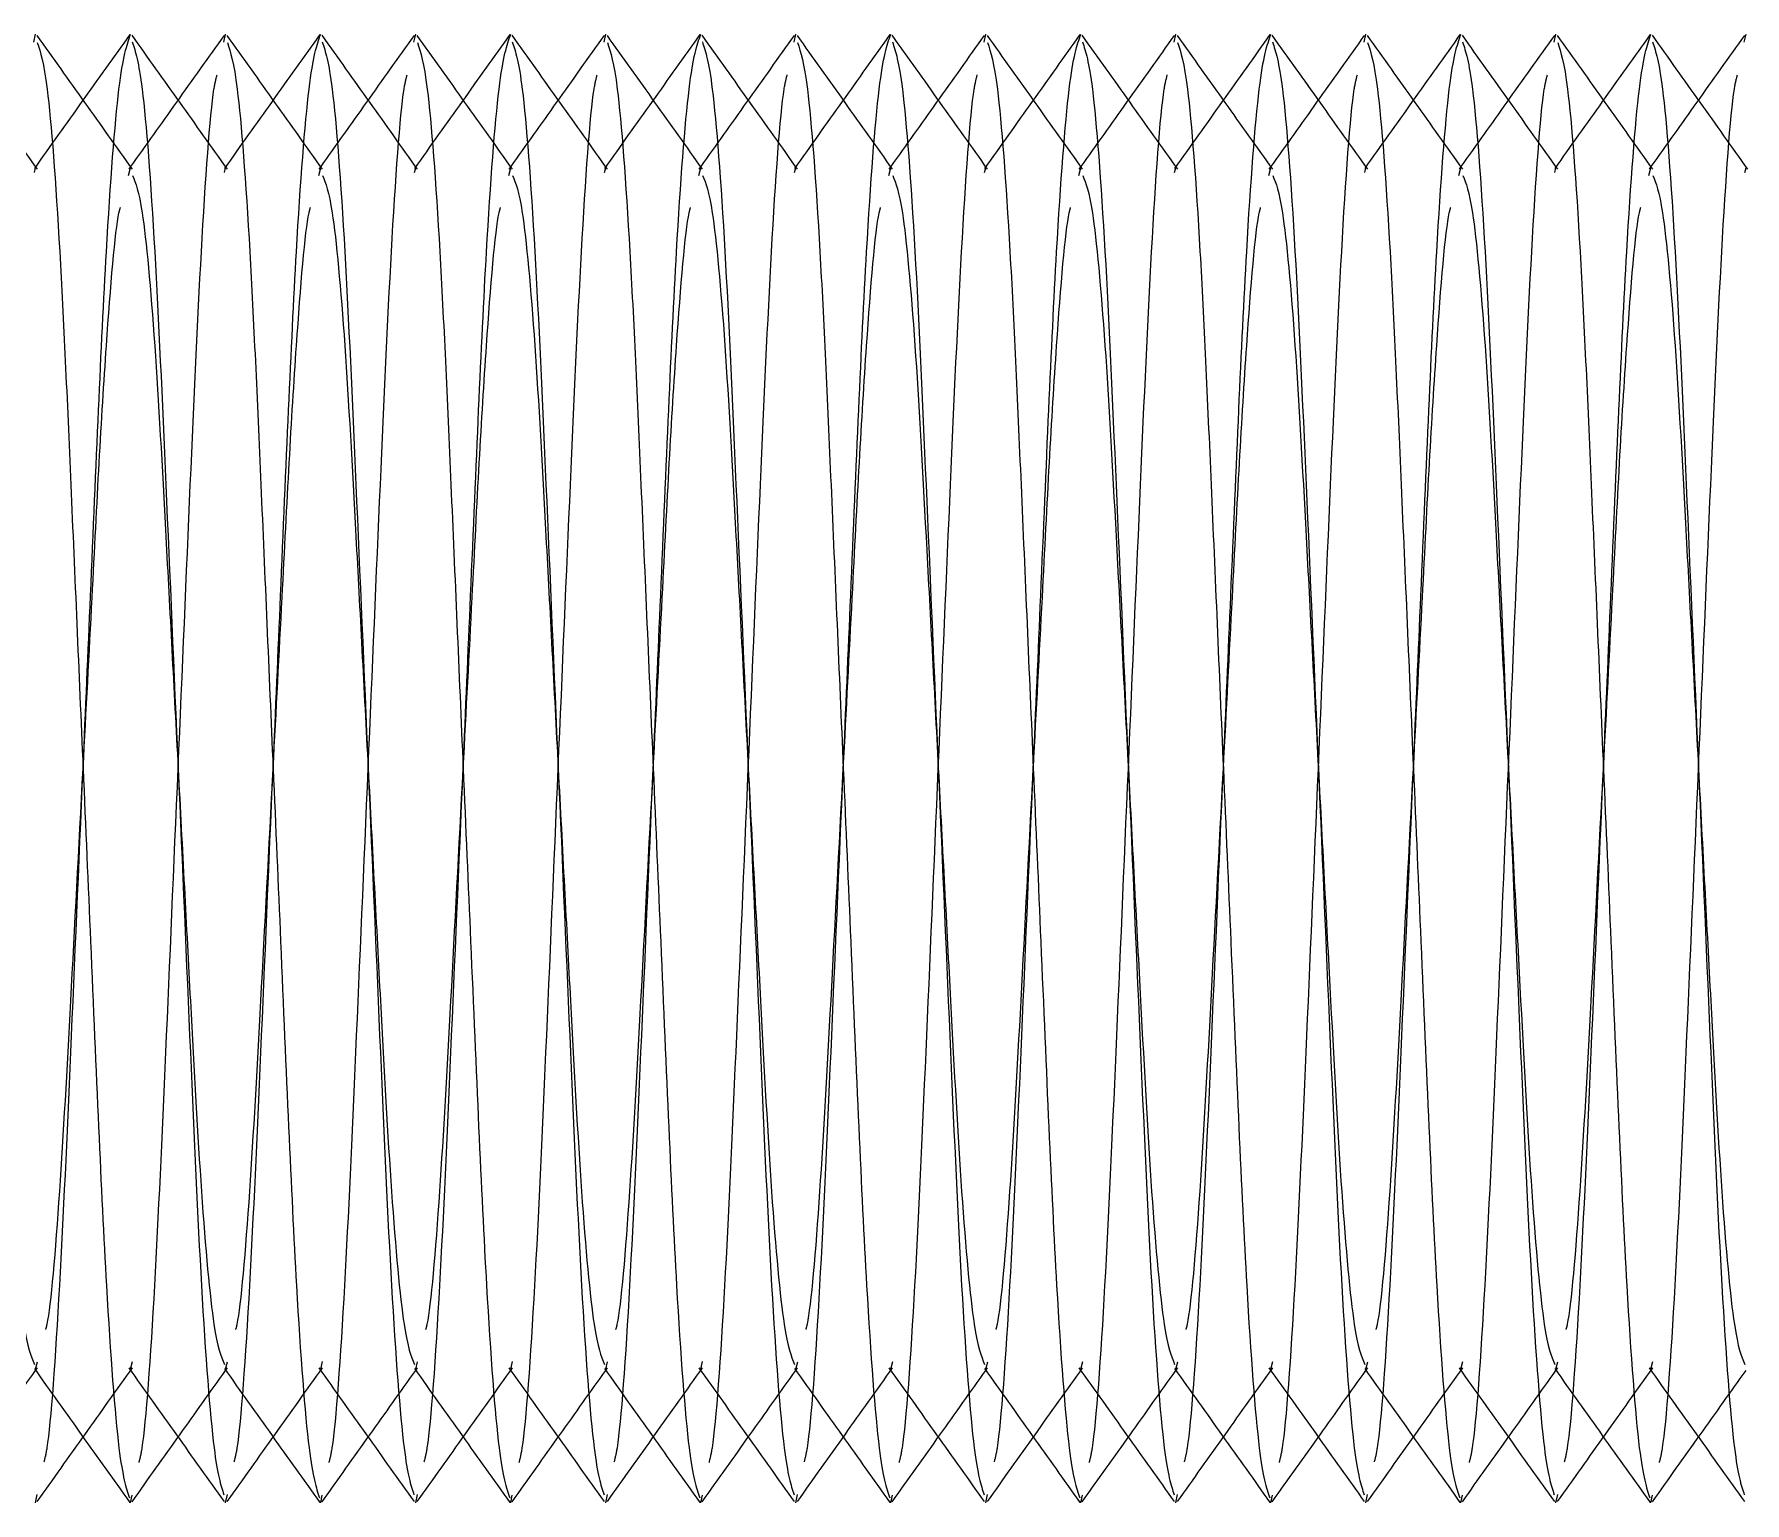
# Model space of a CAD drawing. Header units: metres. Extents: x 0 to 63075, y 0 to 44550.
# Drawn here: x 36525.33 to 36543.33, y 35156.54 to 35172 of the extents above; entities that cross this region are included whole.
import ezdxf

# ---------------------------------------------------------------- set-up
doc = ezdxf.new("R2010")
doc.units = ezdxf.units.M
doc.header["$LTSCALE"] = 75
doc.linetypes.add('HIDDEN2', pattern=[4.7625, 3.175, -1.5875])
for name, color, linetype in [('SDM', 7, 'Continuous'), ('SL4', 4, 'Continuous'), ('ST1', 7, 'HIDDEN2')]:
    doc.layers.add(name, color=color, linetype=linetype)

# ---------------------------------------------------------------- blocks, each defined once
blk = doc.blocks.new('A$Cf5e9a517')
at = {"layer": 'SL4'}
for p, q in [((363.071, 1605.993), (363.089, 1606.077)), ((365.071, 1605.993), (365.089, 1606.077)), ((367.071, 1605.993), (367.089, 1606.077)), ((369.071, 1605.993), (369.089, 1606.077)), ((371.071, 1605.993), (371.089, 1606.077)), ((373.071, 1605.993), (373.089, 1606.077)), ((375.071, 1605.993), (375.089, 1606.077)), ((377.071, 1605.993), (377.089, 1606.077)), ((379.071, 1605.993), (379.089, 1606.077)), ((381.071, 1605.993), (381.089, 1606.077)), ((364.089, 1590.623), (364.106, 1590.704)), ((366.089, 1590.623), (366.106, 1590.704)), ((368.089, 1590.623), (368.106, 1590.704)), ((370.089, 1590.623), (370.106, 1590.704)), ((372.089, 1590.623), (372.106, 1590.704)), ((374.089, 1590.623), (374.106, 1590.704)), ((376.089, 1590.623), (376.106, 1590.704)), ((378.089, 1590.623), (378.106, 1590.704)), ((380.089, 1590.623), (380.106, 1590.704))]:
    blk.add_line(p, q, dxfattribs=at)
for points, knots in [([(364.108, 1604.657), (363.941, 1604.892), (363.607, 1605.36), (363.273, 1605.83), (363.106, 1606.064)], [0, 0, 0, 0, 0.49997, 1, 1, 1, 1]), ([(363.107, 1605.989), (363.141, 1605.887), (363.216, 1605.661), (363.345, 1603.939), (363.458, 1601.39), (363.571, 1598.751), (363.672, 1596.426), (363.752, 1594.531), (363.845, 1592.591), (363.964, 1591.009), (364.041, 1590.781), (364.078, 1590.674)], [0, 0, 0, 0, 0.108328, 0.239496, 0.365485, 0.495517, 0.57381, 0.663359, 0.752437, 0.883605, 1, 1, 1, 1]), ([(365.072, 1606.065), (364.905, 1605.831), (364.577, 1605.37), (364.249, 1604.91), (364.089, 1604.685)], [0, 0, 0, 0, 0.510193, 1, 1, 1, 1]), ([(366.108, 1604.657), (365.941, 1604.892), (365.607, 1605.36), (365.273, 1605.83), (365.106, 1606.064)], [0, 0, 0, 0, 0.49997, 1, 1, 1, 1]), ([(365.107, 1605.989), (365.141, 1605.887), (365.216, 1605.661), (365.345, 1603.939), (365.458, 1601.39), (365.571, 1598.751), (365.672, 1596.426), (365.752, 1594.531), (365.845, 1592.591), (365.964, 1591.009), (366.041, 1590.781), (366.078, 1590.674)], [0, 0, 0, 0, 0.108328, 0.239496, 0.365485, 0.495517, 0.57381, 0.663359, 0.752437, 0.883605, 1, 1, 1, 1]), ([(367.072, 1606.065), (366.905, 1605.831), (366.577, 1605.37), (366.249, 1604.91), (366.089, 1604.685)], [0, 0, 0, 0, 0.510193, 1, 1, 1, 1]), ([(368.108, 1604.657), (367.941, 1604.892), (367.607, 1605.36), (367.273, 1605.83), (367.106, 1606.064)], [0, 0, 0, 0, 0.49997, 1, 1, 1, 1]), ([(367.107, 1605.989), (367.141, 1605.887), (367.216, 1605.661), (367.345, 1603.939), (367.458, 1601.39), (367.571, 1598.751), (367.672, 1596.426), (367.752, 1594.531), (367.845, 1592.591), (367.964, 1591.009), (368.041, 1590.781), (368.078, 1590.674)], [0, 0, 0, 0, 0.108328, 0.239496, 0.365485, 0.495517, 0.57381, 0.663359, 0.752437, 0.883605, 1, 1, 1, 1]), ([(369.072, 1606.065), (368.905, 1605.831), (368.577, 1605.37), (368.249, 1604.91), (368.089, 1604.685)], [0, 0, 0, 0, 0.5101931, 1, 1, 1, 1]), ([(370.108, 1604.657), (369.941, 1604.892), (369.607, 1605.36), (369.273, 1605.83), (369.106, 1606.064)], [0, 0, 0, 0, 0.49997, 1, 1, 1, 1]), ([(369.107, 1605.989), (369.141, 1605.887), (369.216, 1605.661), (369.345, 1603.939), (369.458, 1601.39), (369.571, 1598.751), (369.672, 1596.426), (369.752, 1594.531), (369.845, 1592.591), (369.964, 1591.009), (370.041, 1590.781), (370.078, 1590.674)], [0, 0, 0, 0, 0.108328, 0.239496, 0.365485, 0.495517, 0.57381, 0.663359, 0.752437, 0.883605, 1, 1, 1, 1]), ([(371.072, 1606.065), (370.905, 1605.831), (370.577, 1605.37), (370.249, 1604.91), (370.089, 1604.685)], [0, 0, 0, 0, 0.510193, 1, 1, 1, 1]), ([(372.108, 1604.657), (371.941, 1604.892), (371.607, 1605.36), (371.273, 1605.83), (371.106, 1606.064)], [0, 0, 0, 0, 0.49997, 1, 1, 1, 1]), ([(371.107, 1605.989), (371.141, 1605.887), (371.216, 1605.661), (371.345, 1603.939), (371.458, 1601.39), (371.571, 1598.751), (371.672, 1596.426), (371.752, 1594.531), (371.845, 1592.591), (371.964, 1591.009), (372.041, 1590.781), (372.078, 1590.674)], [0, 0, 0, 0, 0.108328, 0.239496, 0.365485, 0.495517, 0.57381, 0.663359, 0.752437, 0.883605, 1, 1, 1, 1]), ([(373.072, 1606.065), (372.905, 1605.831), (372.577, 1605.37), (372.249, 1604.91), (372.089, 1604.685)], [0, 0, 0, 0, 0.510193, 1, 1, 1, 1]), ([(374.108, 1604.657), (373.941, 1604.892), (373.607, 1605.36), (373.273, 1605.83), (373.106, 1606.064)], [0, 0, 0, 0, 0.49997, 1, 1, 1, 1]), ([(373.107, 1605.989), (373.141, 1605.887), (373.216, 1605.661), (373.345, 1603.939), (373.458, 1601.39), (373.571, 1598.751), (373.672, 1596.426), (373.752, 1594.531), (373.845, 1592.591), (373.964, 1591.009), (374.041, 1590.781), (374.078, 1590.674)], [0, 0, 0, 0, 0.108328, 0.239496, 0.365485, 0.495517, 0.57381, 0.663359, 0.752437, 0.883605, 1, 1, 1, 1]), ([(375.072, 1606.065), (374.905, 1605.831), (374.577, 1605.37), (374.249, 1604.91), (374.089, 1604.685)], [0, 0, 0, 0, 0.510193, 1, 1, 1, 1]), ([(376.108, 1604.657), (375.941, 1604.892), (375.607, 1605.36), (375.273, 1605.83), (375.106, 1606.064)], [0, 0, 0, 0, 0.49997, 1, 1, 1, 1]), ([(375.107, 1605.989), (375.141, 1605.887), (375.216, 1605.661), (375.345, 1603.939), (375.458, 1601.39), (375.571, 1598.751), (375.672, 1596.426), (375.752, 1594.531), (375.845, 1592.591), (375.964, 1591.009), (376.041, 1590.781), (376.078, 1590.674)], [0, 0, 0, 0, 0.108328, 0.239496, 0.365485, 0.495517, 0.57381, 0.663359, 0.752437, 0.883605, 1, 1, 1, 1]), ([(377.072, 1606.065), (376.905, 1605.831), (376.577, 1605.37), (376.249, 1604.91), (376.089, 1604.685)], [0, 0, 0, 0, 0.510193, 1, 1, 1, 1]), ([(378.108, 1604.657), (377.941, 1604.892), (377.607, 1605.36), (377.273, 1605.83), (377.106, 1606.064)], [0, 0, 0, 0, 0.49997, 1, 1, 1, 1]), ([(377.107, 1605.989), (377.141, 1605.887), (377.216, 1605.661), (377.345, 1603.939), (377.458, 1601.39), (377.571, 1598.751), (377.672, 1596.426), (377.752, 1594.531), (377.845, 1592.591), (377.964, 1591.009), (378.041, 1590.781), (378.078, 1590.674)], [0, 0, 0, 0, 0.108328, 0.239496, 0.365485, 0.495517, 0.57381, 0.663359, 0.752437, 0.883605, 1, 1, 1, 1]), ([(379.072, 1606.065), (378.905, 1605.831), (378.577, 1605.37), (378.249, 1604.91), (378.089, 1604.685)], [0, 0, 0, 0, 0.510193, 1, 1, 1, 1]), ([(380.108, 1604.657), (379.941, 1604.892), (379.607, 1605.36), (379.273, 1605.83), (379.106, 1606.064)], [0, 0, 0, 0, 0.49997, 1, 1, 1, 1]), ([(379.107, 1605.989), (379.141, 1605.887), (379.216, 1605.661), (379.345, 1603.939), (379.458, 1601.39), (379.571, 1598.751), (379.672, 1596.426), (379.752, 1594.531), (379.845, 1592.591), (379.964, 1591.009), (380.041, 1590.781), (380.078, 1590.674)], [0, 0, 0, 0, 0.108328, 0.239496, 0.365485, 0.495517, 0.57381, 0.663359, 0.752437, 0.883605, 1, 1, 1, 1]), ([(381.072, 1606.065), (380.905, 1605.831), (380.577, 1605.37), (380.249, 1604.91), (380.089, 1604.685)], [0, 0, 0, 0, 0.5101931, 1, 1, 1, 1]), ([(362.109, 1604.592), (362.142, 1604.509), (362.216, 1604.325), (362.345, 1602.922), (362.458, 1600.835), (362.589, 1598.35), (362.719, 1595.865), (362.832, 1593.776), (362.963, 1592.352), (363.04, 1592.166), (363.076, 1592.079)], [0, 0, 0, 0, 0.106972, 0.238781, 0.365377, 0.496042, 0.626708, 0.753304, 0.885113, 1, 1, 1, 1]), ([(364.109, 1604.592), (364.142, 1604.509), (364.216, 1604.325), (364.345, 1602.922), (364.458, 1600.835), (364.589, 1598.35), (364.719, 1595.865), (364.832, 1593.776), (364.963, 1592.352), (365.04, 1592.166), (365.076, 1592.079)], [0, 0, 0, 0, 0.106972, 0.238781, 0.365377, 0.496042, 0.626708, 0.753304, 0.885113, 1, 1, 1, 1]), ([(366.109, 1604.592), (366.142, 1604.509), (366.216, 1604.325), (366.345, 1602.922), (366.458, 1600.835), (366.589, 1598.35), (366.719, 1595.865), (366.832, 1593.776), (366.963, 1592.352), (367.04, 1592.166), (367.076, 1592.079)], [0, 0, 0, 0, 0.106972, 0.238781, 0.365377, 0.496042, 0.626708, 0.753304, 0.885113, 1, 1, 1, 1]), ([(368.109, 1604.592), (368.142, 1604.509), (368.216, 1604.325), (368.345, 1602.922), (368.458, 1600.835), (368.589, 1598.35), (368.719, 1595.865), (368.832, 1593.776), (368.963, 1592.352), (369.04, 1592.166), (369.076, 1592.079)], [0, 0, 0, 0, 0.106972, 0.238781, 0.365377, 0.496042, 0.626708, 0.753304, 0.885113, 1, 1, 1, 1]), ([(370.109, 1604.592), (370.142, 1604.509), (370.216, 1604.325), (370.345, 1602.922), (370.458, 1600.835), (370.589, 1598.35), (370.719, 1595.865), (370.832, 1593.776), (370.963, 1592.352), (371.04, 1592.166), (371.076, 1592.079)], [0, 0, 0, 0, 0.1069717, 0.2387806, 0.3653767, 0.4960425, 0.6267083, 0.7533044, 0.8851133, 1, 1, 1, 1]), ([(372.109, 1604.592), (372.142, 1604.509), (372.216, 1604.325), (372.345, 1602.922), (372.458, 1600.835), (372.589, 1598.35), (372.719, 1595.865), (372.832, 1593.776), (372.963, 1592.352), (373.04, 1592.166), (373.076, 1592.079)], [0, 0, 0, 0, 0.106972, 0.238781, 0.365377, 0.496042, 0.626708, 0.753304, 0.885113, 1, 1, 1, 1]), ([(374.109, 1604.592), (374.142, 1604.509), (374.216, 1604.325), (374.345, 1602.922), (374.458, 1600.835), (374.589, 1598.35), (374.719, 1595.865), (374.832, 1593.776), (374.963, 1592.352), (375.04, 1592.166), (375.076, 1592.079)], [0, 0, 0, 0, 0.106972, 0.238781, 0.365377, 0.496042, 0.626708, 0.753304, 0.885113, 1, 1, 1, 1]), ([(376.109, 1604.592), (376.142, 1604.509), (376.216, 1604.325), (376.345, 1602.922), (376.458, 1600.835), (376.589, 1598.35), (376.719, 1595.865), (376.832, 1593.776), (376.963, 1592.352), (377.04, 1592.166), (377.076, 1592.079)], [0, 0, 0, 0, 0.106972, 0.238781, 0.365377, 0.496042, 0.626708, 0.753304, 0.885113, 1, 1, 1, 1]), ([(378.109, 1604.592), (378.142, 1604.509), (378.216, 1604.325), (378.345, 1602.922), (378.458, 1600.835), (378.589, 1598.35), (378.719, 1595.865), (378.832, 1593.776), (378.963, 1592.352), (379.04, 1592.166), (379.076, 1592.079)], [0, 0, 0, 0, 0.1069717, 0.2387806, 0.3653767, 0.4960425, 0.6267083, 0.7533044, 0.8851133, 1, 1, 1, 1]), ([(380.109, 1604.592), (380.142, 1604.509), (380.216, 1604.325), (380.345, 1602.922), (380.458, 1600.835), (380.589, 1598.35), (380.719, 1595.865), (380.832, 1593.776), (380.963, 1592.352), (381.04, 1592.166), (381.076, 1592.079)], [0, 0, 0, 0, 0.1069717, 0.2387806, 0.3653767, 0.4960425, 0.6267083, 0.7533044, 0.8851133, 1, 1, 1, 1]), ([(362.104, 1590.634), (362.272, 1590.869), (362.6, 1591.329), (362.928, 1591.79), (363.089, 1592.016)], [0, 0, 0, 0, 0.509687, 1, 1, 1, 1]), ([(363.076, 1592.035), (363.243, 1591.8), (363.577, 1591.331), (363.911, 1590.862), (364.079, 1590.627)], [0, 0, 0, 0, 0.499965, 1, 1, 1, 1]), ([(364.104, 1590.634), (364.272, 1590.869), (364.6, 1591.329), (364.928, 1591.79), (365.089, 1592.016)], [0, 0, 0, 0, 0.509687, 1, 1, 1, 1]), ([(365.076, 1592.035), (365.243, 1591.8), (365.577, 1591.331), (365.911, 1590.862), (366.079, 1590.627)], [0, 0, 0, 0, 0.499965, 1, 1, 1, 1]), ([(366.104, 1590.634), (366.272, 1590.869), (366.6, 1591.329), (366.928, 1591.79), (367.089, 1592.016)], [0, 0, 0, 0, 0.509687, 1, 1, 1, 1]), ([(367.076, 1592.035), (367.243, 1591.8), (367.577, 1591.331), (367.911, 1590.862), (368.079, 1590.627)], [0, 0, 0, 0, 0.499965, 1, 1, 1, 1]), ([(368.104, 1590.634), (368.272, 1590.869), (368.6, 1591.329), (368.928, 1591.79), (369.089, 1592.016)], [0, 0, 0, 0, 0.509687, 1, 1, 1, 1]), ([(369.076, 1592.035), (369.243, 1591.8), (369.577, 1591.331), (369.911, 1590.862), (370.079, 1590.627)], [0, 0, 0, 0, 0.499965, 1, 1, 1, 1]), ([(370.104, 1590.634), (370.272, 1590.869), (370.6, 1591.329), (370.928, 1591.79), (371.089, 1592.016)], [0, 0, 0, 0, 0.509687, 1, 1, 1, 1]), ([(371.076, 1592.035), (371.243, 1591.8), (371.577, 1591.331), (371.911, 1590.862), (372.079, 1590.627)], [0, 0, 0, 0, 0.499965, 1, 1, 1, 1]), ([(372.104, 1590.634), (372.272, 1590.869), (372.6, 1591.329), (372.928, 1591.79), (373.089, 1592.016)], [0, 0, 0, 0, 0.509687, 1, 1, 1, 1]), ([(373.076, 1592.035), (373.243, 1591.8), (373.577, 1591.331), (373.911, 1590.862), (374.079, 1590.627)], [0, 0, 0, 0, 0.499965, 1, 1, 1, 1]), ([(374.104, 1590.634), (374.272, 1590.869), (374.6, 1591.329), (374.928, 1591.79), (375.089, 1592.016)], [0, 0, 0, 0, 0.509687, 1, 1, 1, 1]), ([(375.076, 1592.035), (375.243, 1591.8), (375.577, 1591.331), (375.911, 1590.862), (376.079, 1590.627)], [0, 0, 0, 0, 0.499965, 1, 1, 1, 1]), ([(376.104, 1590.634), (376.272, 1590.869), (376.6, 1591.329), (376.928, 1591.79), (377.089, 1592.016)], [0, 0, 0, 0, 0.509687, 1, 1, 1, 1]), ([(377.076, 1592.035), (377.243, 1591.8), (377.577, 1591.331), (377.911, 1590.862), (378.079, 1590.627)], [0, 0, 0, 0, 0.499965, 1, 1, 1, 1]), ([(378.104, 1590.634), (378.272, 1590.869), (378.6, 1591.329), (378.928, 1591.79), (379.089, 1592.016)], [0, 0, 0, 0, 0.509687, 1, 1, 1, 1]), ([(379.076, 1592.035), (379.243, 1591.8), (379.577, 1591.331), (379.911, 1590.862), (380.079, 1590.627)], [0, 0, 0, 0, 0.499965, 1, 1, 1, 1]), ([(380.104, 1590.634), (380.272, 1590.869), (380.6, 1591.329), (380.928, 1591.79), (381.089, 1592.016)], [0, 0, 0, 0, 0.509687, 1, 1, 1, 1])]:
    blk.add_open_spline(points, degree=3, knots=knots, dxfattribs=at)
at = {"layer": 'ST1'}
for p, q in [((364.089, 1604.685), (364.069, 1604.657)), ((366.089, 1604.685), (366.069, 1604.657)), ((368.089, 1604.685), (368.069, 1604.657)), ((370.089, 1604.685), (370.069, 1604.657)), ((372.089, 1604.685), (372.069, 1604.657)), ((374.089, 1604.685), (374.069, 1604.657)), ((376.089, 1604.685), (376.069, 1604.657)), ((378.089, 1604.685), (378.069, 1604.657)), ((380.089, 1604.685), (380.069, 1604.657)), ((363.076, 1604.621), (363.089, 1604.671)), ((364.068, 1604.592), (364.089, 1604.671)), ((365.076, 1604.621), (365.089, 1604.671)), ((366.068, 1604.592), (366.089, 1604.671)), ((367.076, 1604.621), (367.089, 1604.671)), ((368.068, 1604.592), (368.089, 1604.671)), ((369.076, 1604.621), (369.089, 1604.671)), ((370.068, 1604.592), (370.089, 1604.671)), ((371.076, 1604.621), (371.089, 1604.671)), ((372.068, 1604.592), (372.089, 1604.671)), ((373.076, 1604.621), (373.089, 1604.671)), ((374.068, 1604.592), (374.089, 1604.671)), ((375.076, 1604.621), (375.089, 1604.671)), ((376.068, 1604.592), (376.089, 1604.671)), ((377.076, 1604.621), (377.089, 1604.671)), ((378.068, 1604.592), (378.089, 1604.671)), ((379.076, 1604.621), (379.089, 1604.671)), ((380.068, 1604.592), (380.089, 1604.671)), ((381.076, 1604.621), (381.089, 1604.671)), ((363.089, 1592.029), (363.109, 1592.107)), ((364.089, 1592.029), (364.109, 1592.108)), ((365.089, 1592.029), (365.109, 1592.107)), ((366.089, 1592.029), (366.109, 1592.108)), ((367.089, 1592.029), (367.109, 1592.107)), ((368.089, 1592.029), (368.109, 1592.108)), ((369.089, 1592.029), (369.109, 1592.107)), ((370.089, 1592.029), (370.109, 1592.108)), ((371.089, 1592.029), (371.109, 1592.107)), ((372.089, 1592.029), (372.109, 1592.108)), ((373.089, 1592.029), (373.109, 1592.107)), ((374.089, 1592.029), (374.109, 1592.108)), ((375.089, 1592.029), (375.109, 1592.107)), ((376.089, 1592.029), (376.109, 1592.108)), ((377.089, 1592.029), (377.109, 1592.107)), ((378.089, 1592.029), (378.109, 1592.108)), ((379.089, 1592.029), (379.109, 1592.107)), ((380.089, 1592.029), (380.109, 1592.108)), ((363.089, 1592.016), (363.108, 1592.043)), ((365.089, 1592.016), (365.108, 1592.043)), ((367.089, 1592.016), (367.108, 1592.043)), ((369.089, 1592.016), (369.108, 1592.043)), ((371.089, 1592.016), (371.108, 1592.043)), ((373.089, 1592.016), (373.108, 1592.043)), ((375.089, 1592.016), (375.108, 1592.043)), ((377.089, 1592.016), (377.108, 1592.043)), ((379.089, 1592.016), (379.108, 1592.043)), ((363.089, 1590.623), (363.107, 1590.711)), ((365.089, 1590.623), (365.107, 1590.711)), ((367.089, 1590.623), (367.107, 1590.711)), ((369.089, 1590.623), (369.107, 1590.711)), ((371.089, 1590.623), (371.107, 1590.711)), ((373.089, 1590.623), (373.107, 1590.711)), ((375.089, 1590.623), (375.107, 1590.711)), ((377.089, 1590.623), (377.107, 1590.711)), ((379.089, 1590.623), (379.107, 1590.711))]:
    blk.add_line(p, q, dxfattribs=at)
for points, knots in [([(363.108, 1604.657), (362.941, 1604.892), (362.606, 1605.362), (362.272, 1605.831), (362.104, 1606.066)], [0, 0, 0, 0, 0.4999369, 1, 1, 1, 1]), ([(364.079, 1606.073), (363.911, 1605.838), (363.577, 1605.369), (363.243, 1604.9), (363.076, 1604.665)], [0, 0, 0, 0, 0.500035, 1, 1, 1, 1]), ([(363.179, 1591.054), (363.19, 1591.095), (363.242, 1591.3), (363.346, 1592.797), (363.458, 1595.3), (363.571, 1597.95), (363.672, 1600.274), (363.752, 1602.169), (363.845, 1604.111), (363.968, 1605.732), (364.049, 1605.963), (364.089, 1606.077)], [0, 0, 0, 0, 0.035067, 0.175217, 0.309833, 0.448769, 0.532422, 0.628103, 0.72328, 0.863429, 1, 1, 1, 1]), ([(365.108, 1604.657), (364.941, 1604.892), (364.606, 1605.362), (364.272, 1605.831), (364.104, 1606.066)], [0, 0, 0, 0, 0.4999369, 1, 1, 1, 1]), ([(364.106, 1605.996), (364.14, 1605.893), (364.215, 1605.666), (364.345, 1603.94), (364.458, 1601.388), (364.589, 1598.35), (364.719, 1595.312), (364.832, 1592.761), (364.962, 1591.036), (365.037, 1590.81), (365.071, 1590.707)], [0, 0, 0, 0, 0.110571, 0.242596, 0.369408, 0.50029, 0.631172, 0.757984, 0.890008, 1, 1, 1, 1]), ([(366.079, 1606.073), (365.911, 1605.838), (365.577, 1605.369), (365.243, 1604.9), (365.076, 1604.665)], [0, 0, 0, 0, 0.500035, 1, 1, 1, 1]), ([(365.179, 1591.054), (365.19, 1591.095), (365.242, 1591.3), (365.346, 1592.797), (365.458, 1595.3), (365.571, 1597.95), (365.672, 1600.274), (365.752, 1602.169), (365.845, 1604.111), (365.968, 1605.732), (366.049, 1605.963), (366.089, 1606.077)], [0, 0, 0, 0, 0.035067, 0.175217, 0.309833, 0.448769, 0.532422, 0.628103, 0.72328, 0.863429, 1, 1, 1, 1]), ([(367.108, 1604.657), (366.941, 1604.892), (366.606, 1605.362), (366.272, 1605.831), (366.104, 1606.066)], [0, 0, 0, 0, 0.499937, 1, 1, 1, 1]), ([(366.106, 1605.996), (366.14, 1605.893), (366.215, 1605.666), (366.345, 1603.94), (366.458, 1601.388), (366.589, 1598.35), (366.719, 1595.312), (366.832, 1592.761), (366.962, 1591.036), (367.037, 1590.81), (367.071, 1590.707)], [0, 0, 0, 0, 0.110571, 0.242596, 0.369408, 0.50029, 0.631172, 0.757984, 0.890008, 1, 1, 1, 1]), ([(368.079, 1606.073), (367.911, 1605.838), (367.577, 1605.369), (367.243, 1604.9), (367.076, 1604.665)], [0, 0, 0, 0, 0.500035, 1, 1, 1, 1]), ([(367.179, 1591.054), (367.19, 1591.095), (367.242, 1591.3), (367.346, 1592.797), (367.458, 1595.3), (367.571, 1597.95), (367.672, 1600.274), (367.752, 1602.169), (367.845, 1604.111), (367.968, 1605.732), (368.049, 1605.963), (368.089, 1606.077)], [0, 0, 0, 0, 0.035067, 0.175217, 0.309833, 0.448769, 0.532422, 0.628103, 0.72328, 0.863429, 1, 1, 1, 1]), ([(369.108, 1604.657), (368.941, 1604.892), (368.606, 1605.362), (368.272, 1605.831), (368.104, 1606.066)], [0, 0, 0, 0, 0.4999369, 1, 1, 1, 1]), ([(368.106, 1605.996), (368.14, 1605.893), (368.215, 1605.666), (368.345, 1603.94), (368.458, 1601.388), (368.589, 1598.35), (368.719, 1595.312), (368.832, 1592.761), (368.962, 1591.036), (369.037, 1590.81), (369.071, 1590.707)], [0, 0, 0, 0, 0.110571, 0.242596, 0.369408, 0.50029, 0.631172, 0.757984, 0.890008, 1, 1, 1, 1]), ([(370.079, 1606.073), (369.911, 1605.838), (369.577, 1605.369), (369.243, 1604.9), (369.076, 1604.665)], [0, 0, 0, 0, 0.500035, 1, 1, 1, 1]), ([(369.179, 1591.054), (369.19, 1591.095), (369.242, 1591.3), (369.346, 1592.797), (369.458, 1595.3), (369.571, 1597.95), (369.672, 1600.274), (369.752, 1602.169), (369.845, 1604.111), (369.968, 1605.732), (370.049, 1605.963), (370.089, 1606.077)], [0, 0, 0, 0, 0.0350675, 0.1752166, 0.3098326, 0.4487685, 0.5324217, 0.6281026, 0.7232803, 0.8634294, 1, 1, 1, 1]), ([(371.108, 1604.657), (370.941, 1604.892), (370.606, 1605.362), (370.272, 1605.831), (370.104, 1606.066)], [0, 0, 0, 0, 0.499937, 1, 1, 1, 1]), ([(370.106, 1605.996), (370.14, 1605.893), (370.215, 1605.666), (370.345, 1603.94), (370.458, 1601.388), (370.589, 1598.35), (370.719, 1595.312), (370.832, 1592.761), (370.962, 1591.036), (371.037, 1590.81), (371.071, 1590.707)], [0, 0, 0, 0, 0.110571, 0.242596, 0.369408, 0.50029, 0.631172, 0.757984, 0.890008, 1, 1, 1, 1]), ([(372.079, 1606.073), (371.911, 1605.838), (371.577, 1605.369), (371.243, 1604.9), (371.076, 1604.665)], [0, 0, 0, 0, 0.500035, 1, 1, 1, 1]), ([(371.179, 1591.054), (371.19, 1591.095), (371.242, 1591.3), (371.346, 1592.797), (371.458, 1595.3), (371.571, 1597.95), (371.672, 1600.274), (371.752, 1602.169), (371.845, 1604.111), (371.968, 1605.732), (372.049, 1605.963), (372.089, 1606.077)], [0, 0, 0, 0, 0.035067, 0.175217, 0.309833, 0.448769, 0.532422, 0.628103, 0.72328, 0.863429, 1, 1, 1, 1]), ([(373.108, 1604.657), (372.941, 1604.892), (372.606, 1605.362), (372.272, 1605.831), (372.104, 1606.066)], [0, 0, 0, 0, 0.499937, 1, 1, 1, 1]), ([(372.106, 1605.996), (372.14, 1605.893), (372.215, 1605.666), (372.345, 1603.94), (372.458, 1601.388), (372.589, 1598.35), (372.719, 1595.312), (372.832, 1592.761), (372.962, 1591.036), (373.037, 1590.81), (373.071, 1590.707)], [0, 0, 0, 0, 0.1105714, 0.242596, 0.3694081, 0.5002899, 0.6311716, 0.7579837, 0.8900083, 1, 1, 1, 1]), ([(374.079, 1606.073), (373.911, 1605.838), (373.577, 1605.369), (373.243, 1604.9), (373.076, 1604.665)], [0, 0, 0, 0, 0.500035, 1, 1, 1, 1]), ([(373.179, 1591.054), (373.19, 1591.095), (373.242, 1591.3), (373.346, 1592.797), (373.458, 1595.3), (373.571, 1597.95), (373.672, 1600.274), (373.752, 1602.169), (373.845, 1604.111), (373.968, 1605.732), (374.049, 1605.963), (374.089, 1606.077)], [0, 0, 0, 0, 0.035067, 0.175217, 0.309833, 0.448769, 0.532422, 0.628103, 0.72328, 0.863429, 1, 1, 1, 1]), ([(375.108, 1604.657), (374.941, 1604.892), (374.606, 1605.362), (374.272, 1605.831), (374.104, 1606.066)], [0, 0, 0, 0, 0.499937, 1, 1, 1, 1]), ([(374.106, 1605.996), (374.14, 1605.893), (374.215, 1605.666), (374.345, 1603.94), (374.458, 1601.388), (374.589, 1598.35), (374.719, 1595.312), (374.832, 1592.761), (374.962, 1591.036), (375.037, 1590.81), (375.071, 1590.707)], [0, 0, 0, 0, 0.1105714, 0.242596, 0.3694081, 0.5002899, 0.6311716, 0.7579837, 0.8900083, 1, 1, 1, 1]), ([(376.079, 1606.073), (375.911, 1605.838), (375.577, 1605.369), (375.243, 1604.9), (375.076, 1604.665)], [0, 0, 0, 0, 0.500035, 1, 1, 1, 1]), ([(375.179, 1591.054), (375.19, 1591.095), (375.242, 1591.3), (375.346, 1592.797), (375.458, 1595.3), (375.571, 1597.95), (375.672, 1600.274), (375.752, 1602.169), (375.845, 1604.111), (375.968, 1605.732), (376.049, 1605.963), (376.089, 1606.077)], [0, 0, 0, 0, 0.035067, 0.175217, 0.309833, 0.448769, 0.532422, 0.628103, 0.72328, 0.863429, 1, 1, 1, 1]), ([(377.108, 1604.657), (376.941, 1604.892), (376.606, 1605.362), (376.272, 1605.831), (376.104, 1606.066)], [0, 0, 0, 0, 0.499937, 1, 1, 1, 1]), ([(376.106, 1605.996), (376.14, 1605.893), (376.215, 1605.666), (376.345, 1603.94), (376.458, 1601.388), (376.589, 1598.35), (376.719, 1595.312), (376.832, 1592.761), (376.962, 1591.036), (377.037, 1590.81), (377.071, 1590.707)], [0, 0, 0, 0, 0.110571, 0.242596, 0.369408, 0.50029, 0.631172, 0.757984, 0.890008, 1, 1, 1, 1]), ([(378.079, 1606.073), (377.911, 1605.838), (377.577, 1605.369), (377.243, 1604.9), (377.076, 1604.665)], [0, 0, 0, 0, 0.500035, 1, 1, 1, 1]), ([(377.179, 1591.054), (377.19, 1591.095), (377.242, 1591.3), (377.346, 1592.797), (377.458, 1595.3), (377.571, 1597.95), (377.672, 1600.274), (377.752, 1602.169), (377.845, 1604.111), (377.968, 1605.732), (378.049, 1605.963), (378.089, 1606.077)], [0, 0, 0, 0, 0.035067, 0.175217, 0.309833, 0.448769, 0.532422, 0.628103, 0.72328, 0.863429, 1, 1, 1, 1]), ([(379.108, 1604.657), (378.941, 1604.892), (378.606, 1605.362), (378.272, 1605.831), (378.104, 1606.066)], [0, 0, 0, 0, 0.4999369, 1, 1, 1, 1]), ([(378.106, 1605.996), (378.14, 1605.893), (378.215, 1605.666), (378.345, 1603.94), (378.458, 1601.388), (378.589, 1598.35), (378.719, 1595.312), (378.832, 1592.761), (378.962, 1591.036), (379.037, 1590.81), (379.071, 1590.707)], [0, 0, 0, 0, 0.110571, 0.242596, 0.369408, 0.50029, 0.631172, 0.757984, 0.890008, 1, 1, 1, 1]), ([(380.079, 1606.073), (379.911, 1605.838), (379.577, 1605.369), (379.243, 1604.9), (379.076, 1604.665)], [0, 0, 0, 0, 0.500035, 1, 1, 1, 1]), ([(379.179, 1591.054), (379.19, 1591.095), (379.242, 1591.3), (379.346, 1592.797), (379.458, 1595.3), (379.571, 1597.95), (379.672, 1600.274), (379.752, 1602.169), (379.845, 1604.111), (379.968, 1605.732), (380.049, 1605.963), (380.089, 1606.077)], [0, 0, 0, 0, 0.0350675, 0.1752166, 0.3098326, 0.4487685, 0.5324217, 0.6281026, 0.7232803, 0.8634294, 1, 1, 1, 1]), ([(381.108, 1604.657), (380.941, 1604.892), (380.606, 1605.362), (380.272, 1605.831), (380.104, 1606.066)], [0, 0, 0, 0, 0.499937, 1, 1, 1, 1]), ([(380.106, 1605.996), (380.14, 1605.893), (380.215, 1605.666), (380.345, 1603.94), (380.458, 1601.388), (380.589, 1598.35), (380.719, 1595.312), (380.832, 1592.761), (380.962, 1591.036), (381.037, 1590.81), (381.071, 1590.707)], [0, 0, 0, 0, 0.110571, 0.242596, 0.369408, 0.50029, 0.631172, 0.757984, 0.890008, 1, 1, 1, 1]), ([(364.178, 1591.047), (364.189, 1591.089), (364.241, 1591.295), (364.346, 1592.795), (364.458, 1595.303), (364.589, 1598.35), (364.719, 1601.397), (364.831, 1603.904), (364.936, 1605.403), (364.988, 1605.609), (364.999, 1605.651)], [0, 0, 0, 0, 0.0407674, 0.196457, 0.3459999, 0.5003418, 0.6546838, 0.8042266, 0.9599163, 1, 1, 1, 1]), ([(366.178, 1591.047), (366.189, 1591.089), (366.241, 1591.295), (366.346, 1592.795), (366.458, 1595.303), (366.589, 1598.35), (366.719, 1601.397), (366.831, 1603.904), (366.936, 1605.403), (366.988, 1605.609), (366.999, 1605.651)], [0, 0, 0, 0, 0.040767, 0.196457, 0.346, 0.500342, 0.654684, 0.804227, 0.959916, 1, 1, 1, 1]), ([(368.178, 1591.047), (368.189, 1591.089), (368.241, 1591.295), (368.346, 1592.795), (368.458, 1595.303), (368.589, 1598.35), (368.719, 1601.397), (368.831, 1603.904), (368.936, 1605.403), (368.988, 1605.609), (368.999, 1605.651)], [0, 0, 0, 0, 0.0407674, 0.196457, 0.3459999, 0.5003418, 0.6546838, 0.8042266, 0.9599163, 1, 1, 1, 1]), ([(370.178, 1591.047), (370.189, 1591.089), (370.241, 1591.295), (370.346, 1592.795), (370.458, 1595.303), (370.589, 1598.35), (370.719, 1601.397), (370.831, 1603.904), (370.936, 1605.403), (370.988, 1605.609), (370.999, 1605.651)], [0, 0, 0, 0, 0.040767, 0.196457, 0.346, 0.500342, 0.654684, 0.804227, 0.959916, 1, 1, 1, 1]), ([(372.178, 1591.047), (372.189, 1591.089), (372.241, 1591.295), (372.346, 1592.795), (372.458, 1595.303), (372.589, 1598.35), (372.719, 1601.397), (372.831, 1603.904), (372.936, 1605.403), (372.988, 1605.609), (372.999, 1605.651)], [0, 0, 0, 0, 0.040767, 0.196457, 0.346, 0.500342, 0.654684, 0.804227, 0.959916, 1, 1, 1, 1]), ([(374.178, 1591.047), (374.189, 1591.089), (374.241, 1591.295), (374.346, 1592.795), (374.458, 1595.303), (374.589, 1598.35), (374.719, 1601.397), (374.831, 1603.904), (374.936, 1605.403), (374.988, 1605.609), (374.999, 1605.651)], [0, 0, 0, 0, 0.040767, 0.196457, 0.346, 0.500342, 0.654684, 0.804227, 0.959916, 1, 1, 1, 1]), ([(376.178, 1591.047), (376.189, 1591.089), (376.241, 1591.295), (376.346, 1592.795), (376.458, 1595.303), (376.589, 1598.35), (376.719, 1601.397), (376.831, 1603.904), (376.936, 1605.403), (376.988, 1605.609), (376.999, 1605.651)], [0, 0, 0, 0, 0.0407674, 0.196457, 0.3459999, 0.5003418, 0.6546838, 0.8042266, 0.9599163, 1, 1, 1, 1]), ([(378.178, 1591.047), (378.189, 1591.089), (378.241, 1591.295), (378.346, 1592.795), (378.458, 1595.303), (378.589, 1598.35), (378.719, 1601.397), (378.831, 1603.904), (378.936, 1605.403), (378.988, 1605.609), (378.999, 1605.651)], [0, 0, 0, 0, 0.040767, 0.196457, 0.346, 0.500342, 0.654684, 0.804227, 0.959916, 1, 1, 1, 1]), ([(380.178, 1591.047), (380.189, 1591.089), (380.241, 1591.295), (380.346, 1592.795), (380.458, 1595.303), (380.589, 1598.35), (380.719, 1601.397), (380.831, 1603.904), (380.936, 1605.403), (380.988, 1605.609), (380.999, 1605.651)], [0, 0, 0, 0, 0.040767, 0.196457, 0.346, 0.500342, 0.654684, 0.804227, 0.959916, 1, 1, 1, 1]), ([(363.196, 1592.446), (363.201, 1592.463), (363.247, 1592.628), (363.346, 1593.819), (363.458, 1595.852), (363.577, 1598.13), (363.681, 1600.081), (363.758, 1601.611), (363.848, 1603.063), (363.93, 1604.072), (363.976, 1604.236), (363.981, 1604.253)], [0, 0, 0, 0, 0.019148, 0.181961, 0.338335, 0.499736, 0.617516, 0.717853, 0.818619, 0.981432, 1, 1, 1, 1]), ([(365.196, 1592.446), (365.201, 1592.463), (365.247, 1592.628), (365.346, 1593.819), (365.458, 1595.852), (365.577, 1598.13), (365.681, 1600.081), (365.758, 1601.611), (365.848, 1603.063), (365.93, 1604.072), (365.976, 1604.236), (365.981, 1604.253)], [0, 0, 0, 0, 0.019148, 0.181961, 0.338335, 0.499736, 0.617516, 0.717853, 0.818619, 0.981432, 1, 1, 1, 1]), ([(367.196, 1592.446), (367.201, 1592.463), (367.247, 1592.628), (367.346, 1593.819), (367.458, 1595.852), (367.577, 1598.13), (367.681, 1600.081), (367.758, 1601.611), (367.848, 1603.063), (367.93, 1604.072), (367.976, 1604.236), (367.981, 1604.253)], [0, 0, 0, 0, 0.019148, 0.181961, 0.338335, 0.499736, 0.617516, 0.717853, 0.818619, 0.981432, 1, 1, 1, 1]), ([(369.196, 1592.446), (369.201, 1592.463), (369.247, 1592.628), (369.346, 1593.819), (369.458, 1595.852), (369.577, 1598.13), (369.681, 1600.081), (369.758, 1601.611), (369.848, 1603.063), (369.93, 1604.072), (369.976, 1604.236), (369.981, 1604.253)], [0, 0, 0, 0, 0.0191483, 0.1819613, 0.3383353, 0.4997364, 0.6175161, 0.7178528, 0.8186194, 0.9814324, 1, 1, 1, 1]), ([(371.196, 1592.446), (371.201, 1592.463), (371.247, 1592.628), (371.346, 1593.819), (371.458, 1595.852), (371.577, 1598.13), (371.681, 1600.081), (371.758, 1601.611), (371.848, 1603.063), (371.93, 1604.072), (371.976, 1604.236), (371.981, 1604.253)], [0, 0, 0, 0, 0.0191483, 0.1819613, 0.3383353, 0.4997364, 0.6175161, 0.7178528, 0.8186194, 0.9814324, 1, 1, 1, 1]), ([(373.196, 1592.446), (373.201, 1592.463), (373.247, 1592.628), (373.346, 1593.819), (373.458, 1595.852), (373.577, 1598.13), (373.681, 1600.081), (373.758, 1601.611), (373.848, 1603.063), (373.93, 1604.072), (373.976, 1604.236), (373.981, 1604.253)], [0, 0, 0, 0, 0.019148, 0.181961, 0.338335, 0.499736, 0.617516, 0.717853, 0.818619, 0.981432, 1, 1, 1, 1]), ([(375.196, 1592.446), (375.201, 1592.463), (375.247, 1592.628), (375.346, 1593.819), (375.458, 1595.852), (375.577, 1598.13), (375.681, 1600.081), (375.758, 1601.611), (375.848, 1603.063), (375.93, 1604.072), (375.976, 1604.236), (375.981, 1604.253)], [0, 0, 0, 0, 0.0191483, 0.1819613, 0.3383353, 0.4997364, 0.6175161, 0.7178528, 0.8186194, 0.9814324, 1, 1, 1, 1]), ([(377.196, 1592.446), (377.201, 1592.463), (377.247, 1592.628), (377.346, 1593.819), (377.458, 1595.852), (377.577, 1598.13), (377.681, 1600.081), (377.758, 1601.611), (377.848, 1603.063), (377.93, 1604.072), (377.976, 1604.236), (377.981, 1604.253)], [0, 0, 0, 0, 0.019148, 0.181961, 0.338335, 0.499736, 0.617516, 0.717853, 0.818619, 0.981432, 1, 1, 1, 1]), ([(379.196, 1592.446), (379.201, 1592.463), (379.247, 1592.628), (379.346, 1593.819), (379.458, 1595.852), (379.577, 1598.13), (379.681, 1600.081), (379.758, 1601.611), (379.848, 1603.063), (379.93, 1604.072), (379.976, 1604.236), (379.981, 1604.253)], [0, 0, 0, 0, 0.0191483, 0.1819613, 0.3383353, 0.4997364, 0.6175161, 0.7178528, 0.8186194, 0.9814324, 1, 1, 1, 1]), ([(363.106, 1590.636), (363.273, 1590.87), (363.607, 1591.34), (363.941, 1591.808), (364.108, 1592.043)], [0, 0, 0, 0, 0.50003, 1, 1, 1, 1]), ([(364.069, 1592.043), (364.236, 1591.808), (364.571, 1591.339), (364.905, 1590.869), (365.072, 1590.635)], [0, 0, 0, 0, 0.49994, 1, 1, 1, 1]), ([(365.106, 1590.636), (365.273, 1590.87), (365.607, 1591.34), (365.941, 1591.808), (366.108, 1592.043)], [0, 0, 0, 0, 0.50003, 1, 1, 1, 1]), ([(366.069, 1592.043), (366.236, 1591.808), (366.571, 1591.339), (366.905, 1590.869), (367.072, 1590.635)], [0, 0, 0, 0, 0.49994, 1, 1, 1, 1]), ([(367.106, 1590.636), (367.273, 1590.87), (367.607, 1591.34), (367.941, 1591.808), (368.108, 1592.043)], [0, 0, 0, 0, 0.50003, 1, 1, 1, 1]), ([(368.069, 1592.043), (368.236, 1591.808), (368.571, 1591.339), (368.905, 1590.869), (369.072, 1590.635)], [0, 0, 0, 0, 0.49994, 1, 1, 1, 1]), ([(369.106, 1590.636), (369.273, 1590.87), (369.607, 1591.34), (369.941, 1591.808), (370.108, 1592.043)], [0, 0, 0, 0, 0.50003, 1, 1, 1, 1]), ([(370.069, 1592.043), (370.236, 1591.808), (370.571, 1591.339), (370.905, 1590.869), (371.072, 1590.635)], [0, 0, 0, 0, 0.49994, 1, 1, 1, 1]), ([(371.106, 1590.636), (371.273, 1590.87), (371.607, 1591.34), (371.941, 1591.808), (372.108, 1592.043)], [0, 0, 0, 0, 0.50003, 1, 1, 1, 1]), ([(372.069, 1592.043), (372.236, 1591.808), (372.571, 1591.339), (372.905, 1590.869), (373.072, 1590.635)], [0, 0, 0, 0, 0.49994, 1, 1, 1, 1]), ([(373.106, 1590.636), (373.273, 1590.87), (373.607, 1591.34), (373.941, 1591.808), (374.108, 1592.043)], [0, 0, 0, 0, 0.50003, 1, 1, 1, 1]), ([(374.069, 1592.043), (374.236, 1591.808), (374.571, 1591.339), (374.905, 1590.869), (375.072, 1590.635)], [0, 0, 0, 0, 0.49994, 1, 1, 1, 1]), ([(375.106, 1590.636), (375.273, 1590.87), (375.607, 1591.34), (375.941, 1591.808), (376.108, 1592.043)], [0, 0, 0, 0, 0.50003, 1, 1, 1, 1]), ([(376.069, 1592.043), (376.236, 1591.808), (376.571, 1591.339), (376.905, 1590.869), (377.072, 1590.635)], [0, 0, 0, 0, 0.49994, 1, 1, 1, 1]), ([(377.106, 1590.636), (377.273, 1590.87), (377.607, 1591.34), (377.941, 1591.808), (378.108, 1592.043)], [0, 0, 0, 0, 0.50003, 1, 1, 1, 1]), ([(378.069, 1592.043), (378.236, 1591.808), (378.571, 1591.339), (378.905, 1590.869), (379.072, 1590.635)], [0, 0, 0, 0, 0.49994, 1, 1, 1, 1]), ([(379.106, 1590.636), (379.273, 1590.87), (379.607, 1591.34), (379.941, 1591.808), (380.108, 1592.043)], [0, 0, 0, 0, 0.50003, 1, 1, 1, 1]), ([(380.069, 1592.043), (380.236, 1591.808), (380.571, 1591.339), (380.905, 1590.869), (381.072, 1590.635)], [0, 0, 0, 0, 0.49994, 1, 1, 1, 1])]:
    blk.add_open_spline(points, degree=3, knots=knots, dxfattribs=at)

msp = doc.modelspace()

# ---------------------------------------------------------------- block references
at = {"layer": 'SDM'}
msp.add_blockref('A$Cf5e9a517', (36162.252, 33565.919), dxfattribs=at)

doc.saveas('drawing.dxf')
